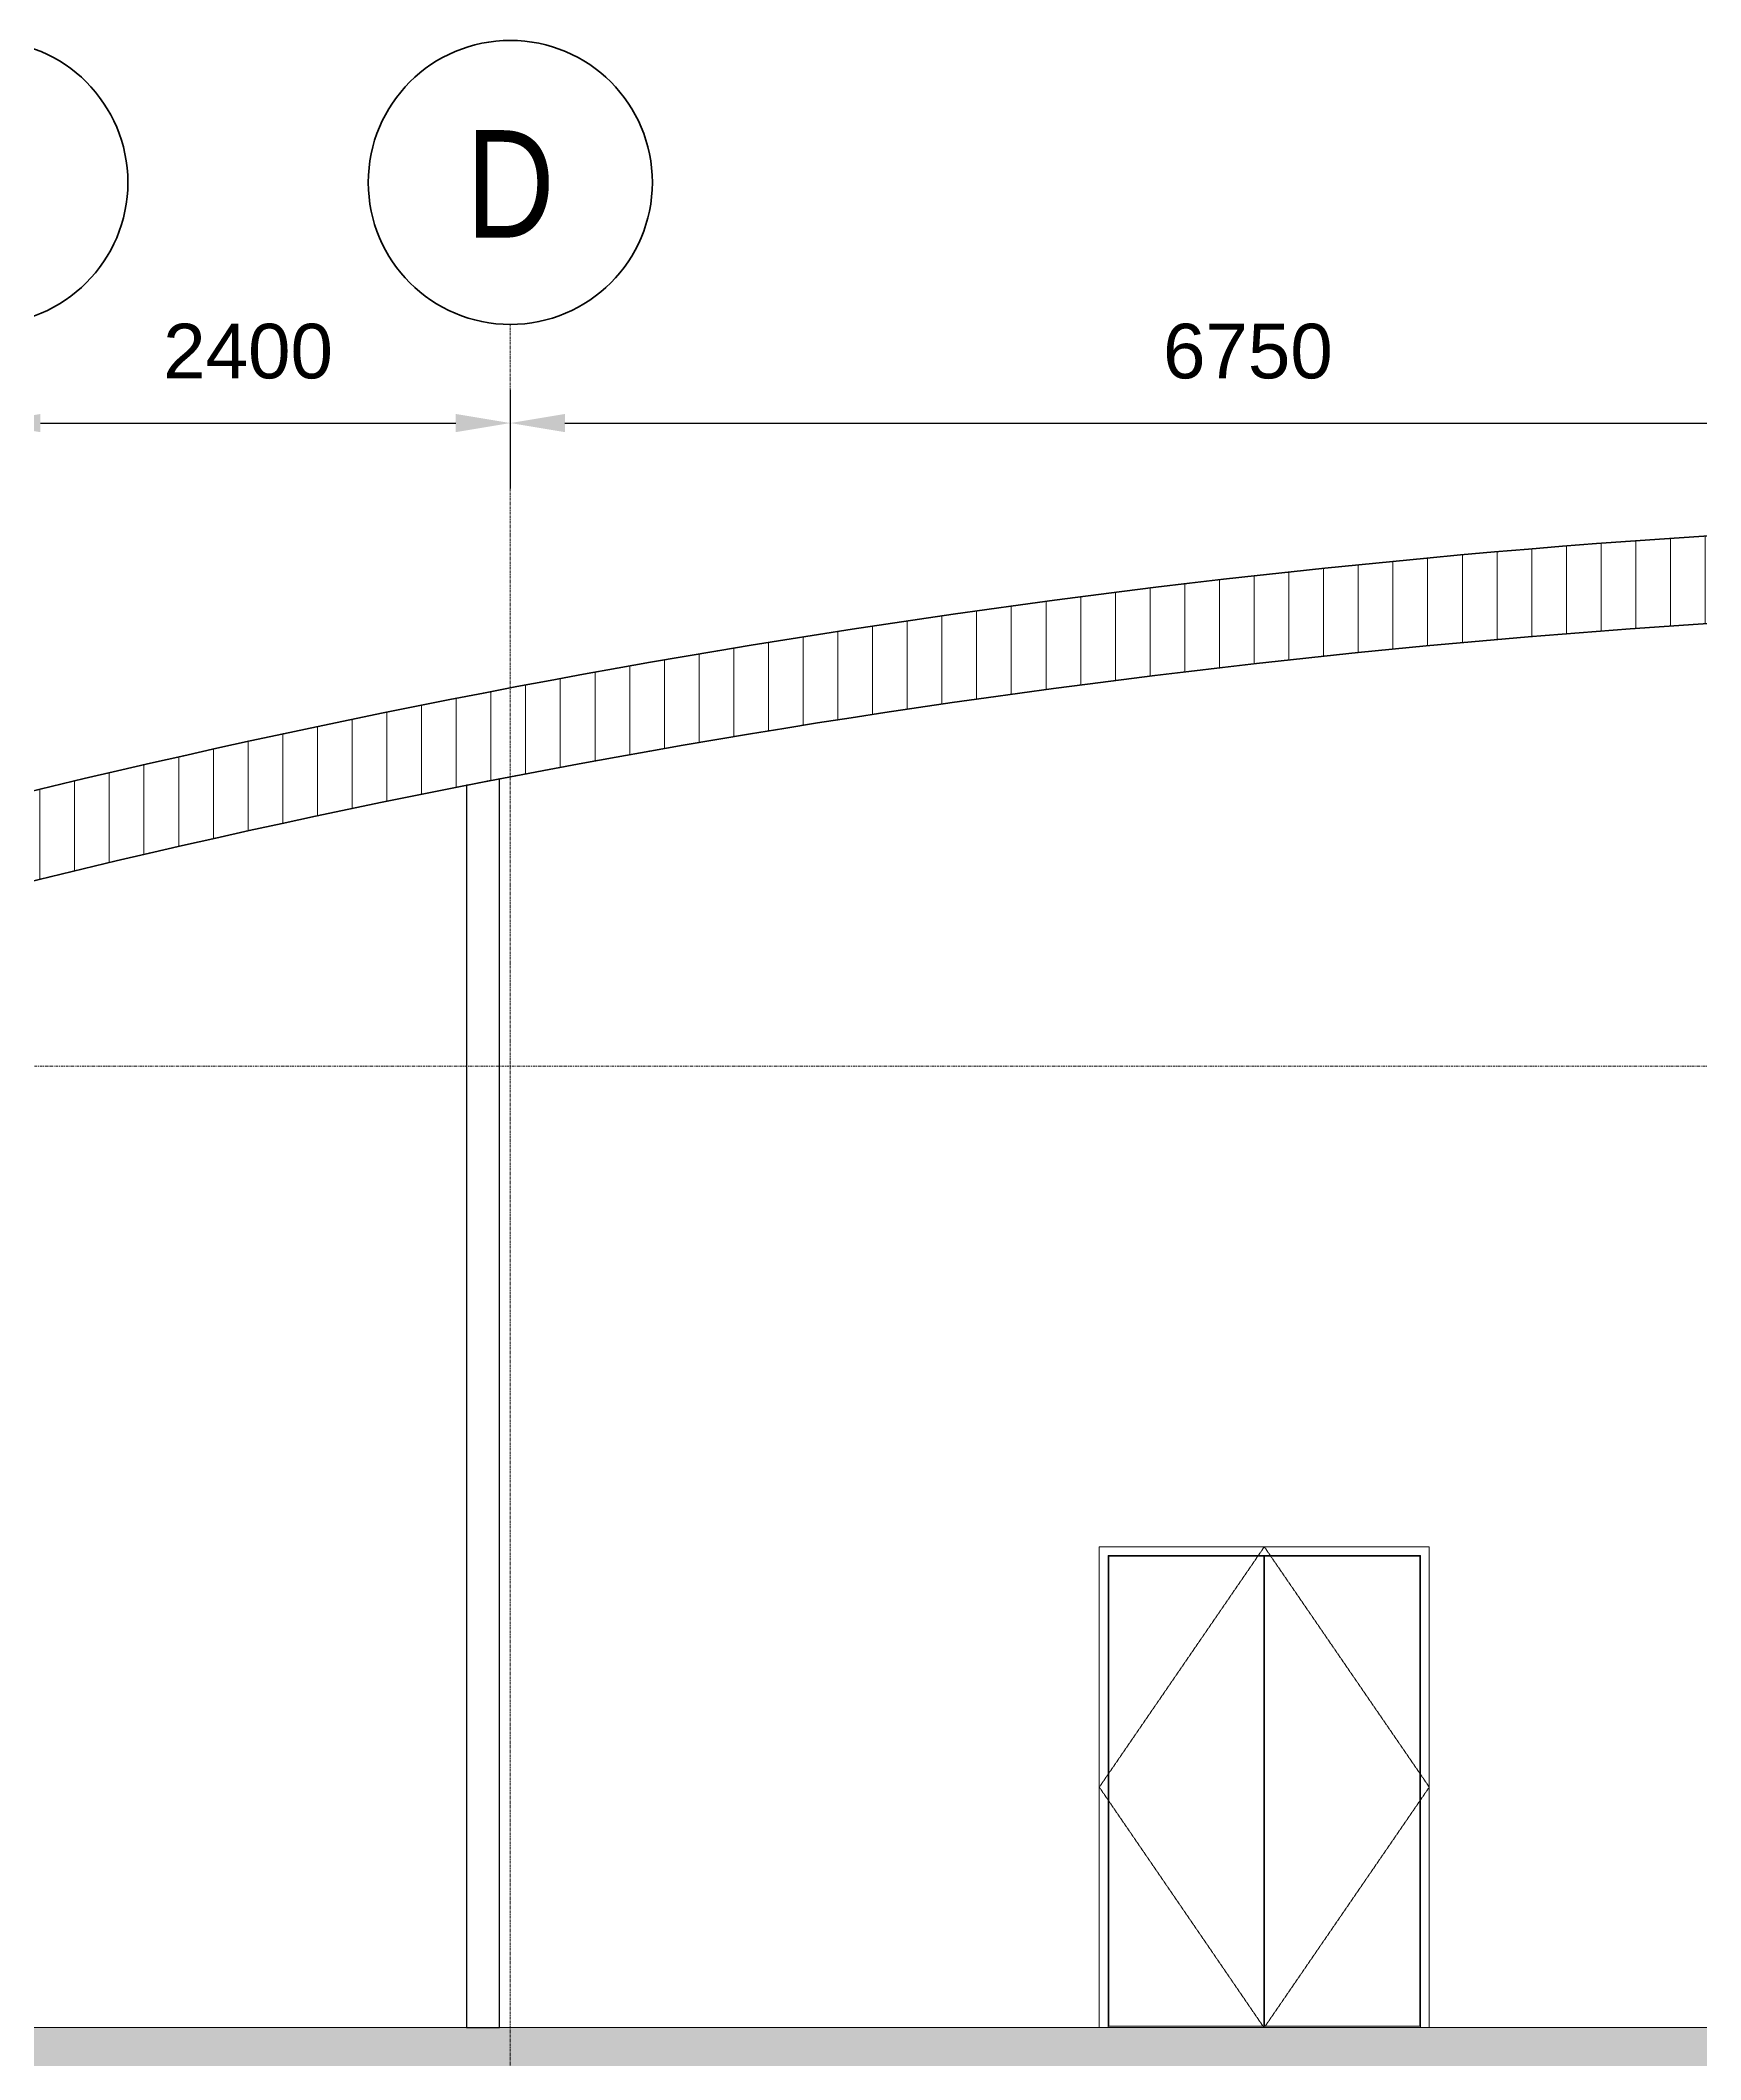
# Model space of a CAD drawing. Header units: millimetres. Extents: x 59 to 37899, y 0 to 14704.
# Drawn here: x 12447 to 20044, y 5462 to 14704 of the extents above; entities that cross this region are included whole.
import ezdxf

# ---------------------------------------------------------------- set-up
doc = ezdxf.new("R2010")
doc.units = ezdxf.units.MM
for name, pattern in [('AEC_Centre', [24, 12, -4, 4, -4]), ('Elevation Swing', [3, 2, -1]), ('Grid Line', [21, 12, -3, 3, -3])]:
    doc.linetypes.add(name, pattern=pattern)
for name, color, linetype, lineweight in [('A-G22-M-FloorOutline', 6, 'Continuous', 15), ('A-G221-H-FloorSlabs', 8, 'Continuous', 15), ('A-G24-M-Roofs', 4, 'Continuous', 15), ('A-G25-M-WallPatterns', 7, 'Continuous', 15), ('A-G252-M-WallsInterior', 7, 'Continuous', 15), ('A-G322-M-DoorFrames', 1, 'Continuous', 15), ('A-G322-M-Doors', 1, 'Continuous', 15), ('A-G421-M-GridsStructural', 1, 'Continuous', 5), ('A-G421-M-GridsStructuralBubble', 1, 'Continuous', 5), ('A-Z051-M-Levels', 6, 'Continuous', 5), ('A-Z23-D-Dimensions', 7, 'Continuous', 5)]:
    doc.layers.add(name, color=color, linetype=linetype, lineweight=lineweight)
doc.styles.get("Standard").update_dxf_attribs({"font": 'arial.ttf'})
doc.styles.add('WF-2.5', font='arial.ttf', dxfattribs={"height": 2.5})
doc.dimstyles.new('WF-Dims', dxfattribs={"dimtxt": 2.5, "dimasz": 2.5, "dimexe": 3, "dimexo": 3, "dimgap": 2, "dimtad": 1, "dimdec": 0, "dimzin": 0, "dimdsep": 46, "dimtxsty": 'WF-2.5', "dimcen": 0, "dimadec": 0, "dimazin": 0, "dimtfac": 1, "dimtdec": 0, "dimtix": 1, "dimtofl": 0, "dimtmove": 0, "dimatfit": 3, "dimfxl": 1, "dimtolj": 1, "dimtzin": 0, "dimarcsym": 0})

# ---------------------------------------------------------------- blocks, each defined once
blk = doc.blocks.new('Concept Dbl Door - 1510 x 2200mm-V35-Section 2')
at = {"layer": 'A-G322-M-DoorFrames'}
for p, q in [((6833.8, 6200), (5323.8, 6200)), ((5323.8, 6200), (5323.8, 4000)), ((6833.8, 4000), (6833.8, 6200)), ((5363.8, 4000), (5363.8, 6160)), ((5363.8, 6160), (6793.8, 6160)), ((6793.8, 6160), (6793.8, 4000))]:
    blk.add_line(p, q, dxfattribs=at)
at = {"layer": 'A-G322-M-Doors', "linetype": 'Elevation Swing'}
for p, q in [((6078.8, 6200), (5323.8, 5100)), ((6078.8, 6200), (6833.8, 5100)), ((5323.8, 5100), (6077, 4000)), ((6833.8, 5100), (6078.8, 4000))]:
    blk.add_line(p, q, dxfattribs=at)
at = {"layer": 'A-G322-M-Doors'}
for p, q in [((6077.3, 6157), (5366.8, 6157)), ((5366.8, 6157), (5366.8, 4005.8)), ((6077.3, 4005.8), (6077.3, 6157)), ((6790.8, 6157), (6080.3, 6157)), ((6080.3, 6157), (6080.3, 4005.8)), ((6790.8, 4005.8), (6790.8, 6157)), ((5366.8, 4005.8), (6077.3, 4005.8)), ((6080.3, 4005.8), (6790.8, 4005.8))]:
    blk.add_line(p, q, dxfattribs=at)
blk = doc.blocks.new('Grid - AEC-Grid_Head_Circle-202168-Section 2')
at = {"layer": 'A-G421-M-GridsStructuralBubble', "lineweight": 50}
blk.add_circle((-6921.2, 12444.6), 650, dxfattribs=at)
blk = doc.blocks.new('*D155')
at = {"layer": 'A-Z23-D-Dimensions', "color": 0, "lineweight": -2, "transparency": 16777216}
for p, q in [((12197.1, 13103.9), (12197.1, 12652.5)), ((14597.1, 13103.9), (14597.1, 12652.5)), ((12447.1, 12952.5), (14347.1, 12952.5))]:
    blk.add_line(p, q, dxfattribs=at)
at = {"layer": 'A-Z23-D-Dimensions', "color": 0, "transparency": 16777216}
for points in [[(12447.1, 12994.1), (12447.1, 12910.8), (12197.1, 12952.5)], [(14347.1, 12994.1), (14347.1, 12910.8), (14597.1, 12952.5)]]:
    blk.add_solid(points, dxfattribs=at)
at = {"layer": 'Defpoints', "color": 0, "transparency": 16777216}
for p in [(12197.1, 13403.9), (14597.1, 13403.9), (14597.1, 12952.5)]:
    blk.add_point(p, dxfattribs=at)
at = {"layer": 'A-Z23-D-Dimensions', "color": 0, "transparency": 16777216, "insert": (13397.1, 13280.1), "char_height": 250, "attachment_point": 5, "style": 'WF-2.5'}
blk.add_mtext('\\A1;2400', dxfattribs=at)
blk = doc.blocks.new('*D156')
at = {"layer": 'A-Z23-D-Dimensions', "color": 0, "lineweight": -2, "transparency": 16777216}
for p, q in [((14597.1, 13103.9), (14597.1, 12652.5)), ((21347.1, 13103.9), (21347.1, 12652.5)), ((14847.1, 12952.5), (21097.1, 12952.5))]:
    blk.add_line(p, q, dxfattribs=at)
at = {"layer": 'A-Z23-D-Dimensions', "color": 0, "transparency": 16777216}
for points in [[(14847.1, 12994.1), (14847.1, 12910.8), (14597.1, 12952.5)], [(21097.1, 12994.1), (21097.1, 12910.8), (21347.1, 12952.5)]]:
    blk.add_solid(points, dxfattribs=at)
at = {"layer": 'Defpoints', "color": 0, "transparency": 16777216}
for p in [(14597.1, 13403.9), (21347.1, 13403.9), (21347.1, 12952.5)]:
    blk.add_point(p, dxfattribs=at)
at = {"layer": 'A-Z23-D-Dimensions', "color": 0, "transparency": 16777216, "insert": (17972.1, 13280.1), "char_height": 250, "attachment_point": 5, "style": 'WF-2.5'}
blk.add_mtext('\\A1;6750', dxfattribs=at)

msp = doc.modelspace()

# ---------------------------------------------------------------- hatches: boundary and pattern name
at = {"layer": 'A-G221-H-FloorSlabs'}
h = msp.add_hatch(dxfattribs=at)
h.set_pattern_fill('LINE', color=256, scale=50, angle=90)
h.set_pattern_definition([(90, (11968.25, 1609.31), (-158.75, 1e-14), [])])
h.paths.add_polyline_path([(22847.1, 12130.7), (22847.1, 12530.7, 0.111471), (3547.1, 8109.3), (3547.1, 7665.2, -0.112555)])
h = msp.add_hatch(color=256, dxfattribs=at)
h.dxf.hatch_style = 1
h.paths.add_polyline_path([(4847.1, 5609.3), (4847.1, 5309.3), (28023.7, 5309.3), (28023.7, 5609.3), (26306.5, 5609.3)])
h.paths.add_polyline_path([(34547.1, 1309.3), (34547.1, 1609.3), (20047.1, 1609.3), (19947.1, 1609.3), (18147.1, 1609.3), (18047.1, 1609.3), (17847.1, 1609.3), (17747.1, 1609.3), (15947.1, 1609.3), (15847.1, 1609.3), (4847.1, 1609.3), (4847.1, 1309.3)])
at = {"layer": 'A-G25-M-WallPatterns'}
h = msp.add_hatch(dxfattribs=at)
h.set_pattern_fill('ANSI31', color=256, scale=25)
h.set_pattern_definition([(45, (11968.25, 1609.31), (-56.1266, 56.1266), [])])
h.paths.add_polyline_path([(4547.1, 7809.3), (4847.1, 7809.3), (4847.1, 8270, 0.001846), (4547.1, 8135)])
h.paths.add_polyline_path([(4547.1, 3809.3), (4847.1, 3809.3), (4847.1, 7359.3), (4547.1, 7359.3)])
h.paths.add_polyline_path([(4847.1, 3359.3), (4547.1, 3359.3), (4547.1, 1109.3), (4847.1, 1109.3)])
h.paths.add_polyline_path([(34847.1, 10509.3), (34547.1, 10509.3), (34547.1, 7809.3), (34847.1, 7809.3)])
h.paths.add_polyline_path([(34547.1, 1109.3), (34847.1, 1109.3), (34847.1, 1609.3), (34622.1, 1609.3), (34547.1, 1609.3)])

# ---------------------------------------------------------------- linework, layer by layer
at = {"layer": 'A-G22-M-FloorOutline', "lineweight": 18}
msp.add_line((26306.5, 5609.3), (4847.1, 5609.3), dxfattribs=at)
at = {"layer": 'A-G24-M-Roofs', "lineweight": 50}
msp.add_lwpolyline([(22847.1, 12530.7, 0.111471), (3547.1, 8109.3), (3547.1, 7665.2, -0.112555), (22847.1, 12130.7)], format="xyb", close=True, dxfattribs=at)
at = {"layer": 'A-G252-M-WallsInterior', "lineweight": 25}
for p, q in [((14397.1, 11294.6), (14397.1, 5609.3)), ((14547.1, 5609.3), (14547.1, 11323.8)), ((14397.1, 5609.3), (14547.1, 5609.3))]:
    msp.add_line(p, q, dxfattribs=at)
at = {"layer": 'A-G252-M-WallsInterior'}
for p, q in [((17292.1, 5609.3), (17292.1, 7809.3)), ((17292.1, 7809.3), (18802.1, 7809.3)), ((18802.1, 7809.3), (18802.1, 5609.3))]:
    msp.add_line(p, q, dxfattribs=at)
for start, end in [(93.83502, 94.26334), (94.76541, 95.19587), (96.62695, 97.05898), (95.69603, 96.12769), (97.55826, 97.98988), (98.4901, 98.92049), (99.42268, 99.85088), (100.35632, 100.78107), (101.3801, 101.78459), (102.30268, 102.70327), (103.22932, 103.62107)]:
    msp.add_arc((22989.9, -32426.9), 44557.8, start, end, dxfattribs=at)
at = {"layer": 'A-G252-M-WallsInterior', "lineweight": 25}
msp.add_arc((22989.9, -32426.9), 44557.8, 100.92248, 101.11898, dxfattribs=at)
at = {"layer": 'A-G421-M-GridsStructural', "linetype": 'Grid Line'}
msp.add_line((14597.1, 440.2), (14597.1, 13403.9), dxfattribs=at)
at = {"layer": 'A-Z051-M-Levels', "linetype": 'AEC_Centre'}
for p, q in [((1908.1, 10009.3), (37898.9, 10009.3)), ((1908.1, 5609.3), (37898.9, 5609.3))]:
    msp.add_line(p, q, dxfattribs=at)

# ---------------------------------------------------------------- block references
at = {"layer": 'A-G322-M-Doors'}
msp.add_blockref('Concept Dbl Door - 1510 x 2200mm-V35-Section 2', (11968.3, 1609.3), dxfattribs=at)
at = {"layer": 'A-G421-M-GridsStructural', "lineweight": 50}
for p in [(19118.3, 1609.3), (21518.3, 1609.3)]:
    msp.add_blockref('Grid - AEC-Grid_Head_Circle-202168-Section 2', p, dxfattribs=at)

# ---------------------------------------------------------------- texts
at = {"layer": 'A-G421-M-GridsStructural', "insert": (14596.9, 14293), "char_height": 491.641, "width": 486, "attachment_point": 2, "line_spacing_factor": 0.968573}
msp.add_mtext('\\fArial Narrow|b0|i0|c0|p34|;D', dxfattribs=at)

# ---------------------------------------------------------------- dimensions: what is measured, and where the dimension line sits
at = {"layer": 'A-Z23-D-Dimensions'}
for base, p1, p2, picture, middle in [((14597.1, 12952.5), (12197.1, 13403.9), (14597.1, 13403.9), '*D155', (13397.1, 13280.1)), ((21347.1, 12952.5), (14597.1, 13403.9), (21347.1, 13403.9), '*D156', (17972.1, 13280.1))]:
    dim = msp.add_linear_dim(base=base, p1=p1, p2=p2, dimstyle='WF-Dims', dxfattribs=at)
    dim.commit()
    dim.dimension.update_dxf_attribs({"geometry": picture, "text_midpoint": middle})

doc.saveas('drawing.dxf')
